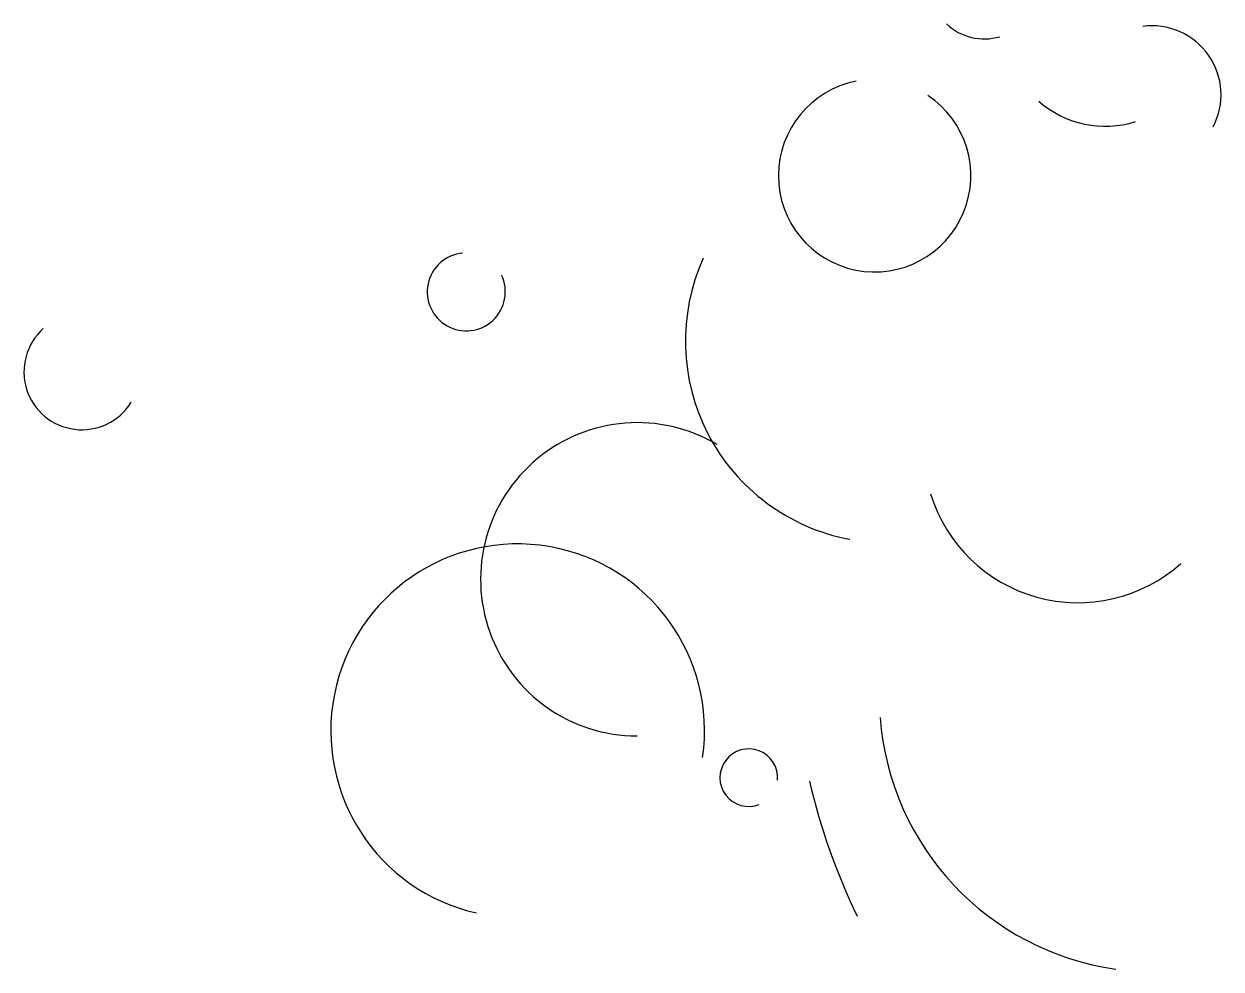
# Model space of a CAD drawing. Header units: inches. Extents: x 3256 to 7411, y 356 to 1027.
# Drawn here: x 3256 to 4106, y 356 to 1027 of the extents above; entities outside this region: 1.
import ezdxf

# ---------------------------------------------------------------- set-up
doc = ezdxf.new("R2010")
doc.units = ezdxf.units.IN
doc.header["$MEASUREMENT"] = 0

msp = doc.modelspace()

# ---------------------------------------------------------------- linework, layer by layer
at = {"color": 2}
msp.add_arc((3938.02, 1055.34), 39.02, 226.6275, 286.22719, dxfattribs=at)
for centre, radius, start, end in [((4057.05, 976.66), 49, 332.25888, 97.79611), ((3860.11, 919.17), 68.33, 101.02247, 56.37592), ((4023.71, 1025.12), 70.84, 228.42831, 287.73715), ((7197.37, 690.53), 263.37, 35.78328, 119.82871), ((3570.21, 836.68), 27.71, 95.49684, 25.58797), ((3868.9, 801.65), 143.15, 155.69821, 259.33361), ((3297.31, 779.91), 41.14, 131.77986, 328.26325), ((3691.62, 632.56), 111.26, 59.3528, 269.9224), ((4004.45, 725.43), 109.48, 197.13139, 311.86016), ((3606.7, 525.02), 132.67, 351.75063, 257.28411), ((4058.49, 548.87), 194.99, 184.22303, 262.00925), ((3770.76, 491.68), 20.47, 354.85164, 291.39465), ((4254.4, 590.5), 451.95, 192.94233, 205.84993)]:
    msp.add_arc(centre, radius, start, end)

doc.saveas('drawing.dxf')
